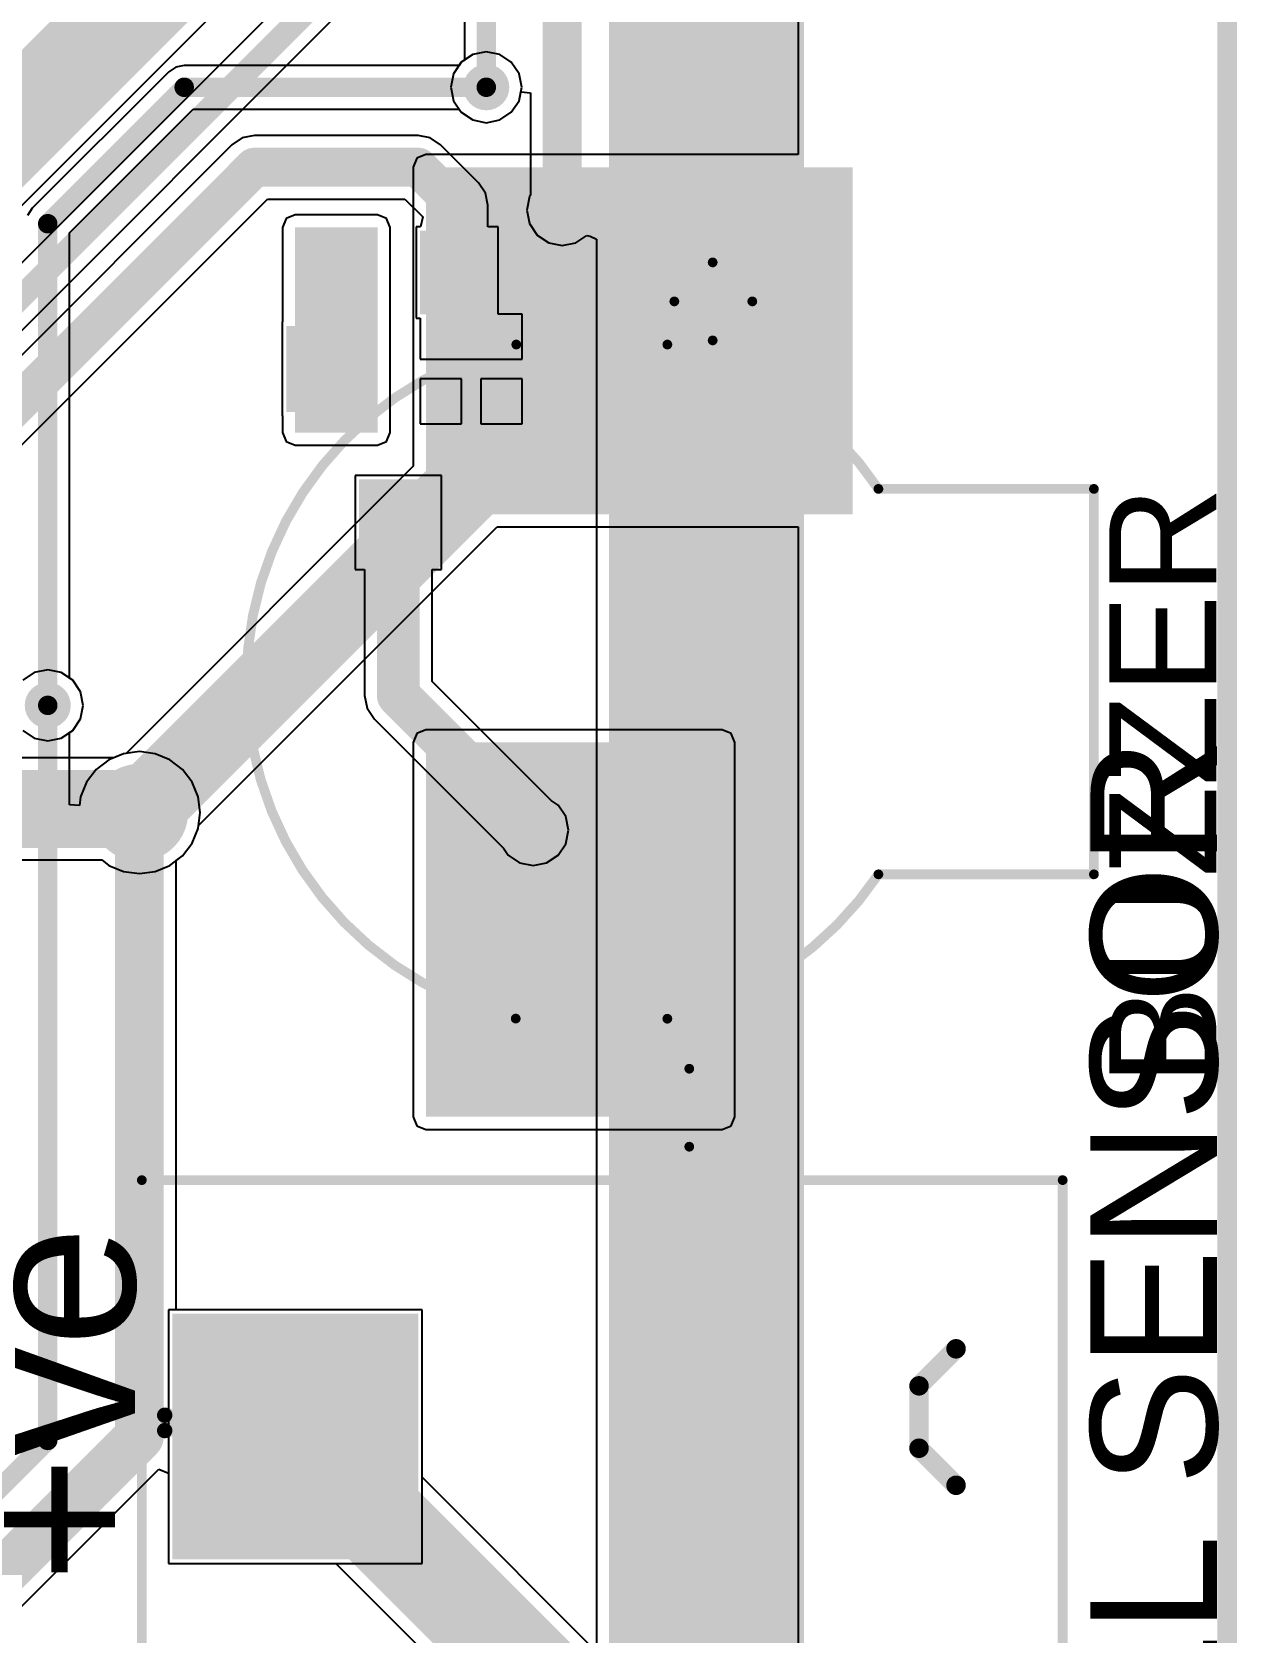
# Model space of a CAD drawing. Header units: millimetres. Extents: x 0 to 214, y 0 to 214.
# Drawn here: x 6.196 to 6.814, y 2.736 to 3.557 of the extents above; entities that cross this region are included whole.
import ezdxf

# ---------------------------------------------------------------- set-up
doc = ezdxf.new("R2010")
doc.units = ezdxf.units.MM
doc.header["$MEASUREMENT"] = 0
for name, color, linetype in [('BottomLayer', 5, 'Continuous'), ('BottomPaste', 16, 'Continuous'), ('BottomSolder', 6, 'Continuous'), ('Mechanical2', 216, 'Continuous'), ('MultiLayer', 9, 'Continuous'), ('PadHoleLayer', 156, 'Continuous'), ('TopLayer', 1, 'Continuous'), ('TopOverlay', 2, 'Continuous'), ('TopPaste', 8, 'Continuous'), ('TopSolder', 216, 'Continuous'), ('ViaHoleLayer', 16, 'Continuous')]:
    doc.layers.add(name, color=color, linetype=linetype)
doc.styles.add('Arial', font='', dxfattribs={"height": 0.2})
doc.styles.get('Arial').set_extended_font_data('Arial')

# ---------------------------------------------------------------- blocks, each defined once
blk = doc.blocks.new('TBP01R1_508_02BE_178')
at = {"layer": 'BottomLayer'}
blk.add_hatch(color=5, dxfattribs=at).paths.add_polyline_path([(-0.15906, 0.05906), (-0.04094, 0.05906), (-0.04094, -0.05906), (-0.15906, -0.05906)])
h = blk.add_hatch(color=5, dxfattribs=at)
edge = h.paths.add_edge_path()
edge.add_arc((0.1, 0), 0.05906, 0, 360)
at = {"layer": 'BottomSolder'}
blk.add_hatch(color=6, dxfattribs=at).paths.add_polyline_path([(-0.16306, 0.06306), (-0.03694, 0.06306), (-0.03694, -0.06306), (-0.16306, -0.06306)])
h = blk.add_hatch(color=6, dxfattribs=at)
edge = h.paths.add_edge_path()
edge.add_arc((0.1, 0), 0.06306, 0, 360)
at = {"layer": 'MultiLayer'}
blk.add_hatch(color=9, dxfattribs=at).paths.add_polyline_path([(-0.15906, 0.05906), (-0.04094, 0.05906), (-0.04094, -0.05906), (-0.15906, -0.05906)])
h = blk.add_hatch(color=9, dxfattribs=at)
edge = h.paths.add_edge_path()
edge.add_arc((0.1, 0), 0.05906, 0, 360)
at = {"layer": 'PadHoleLayer'}
h = blk.add_hatch(color=156, dxfattribs=at)
edge = h.paths.add_edge_path()
edge.add_arc((-0.1, 0), 0.03346, 0, 360)
h = blk.add_hatch(color=156, dxfattribs=at)
edge = h.paths.add_edge_path()
edge.add_arc((0.1, 0), 0.03346, 0, 360)
at = {"layer": 'TopLayer'}
blk.add_hatch(color=1, dxfattribs=at).paths.add_polyline_path([(-0.15906, 0.05906), (-0.04094, 0.05906), (-0.04094, -0.05906), (-0.15906, -0.05906)])
h = blk.add_hatch(color=1, dxfattribs=at)
edge = h.paths.add_edge_path()
edge.add_arc((0.1, 0), 0.05906, 0, 360)
at = {"layer": 'TopSolder'}
blk.add_hatch(color=216, dxfattribs=at).paths.add_polyline_path([(-0.16306, 0.06306), (-0.03694, 0.06306), (-0.03694, -0.06306), (-0.16306, -0.06306)])
h = blk.add_hatch(color=216, dxfattribs=at)
edge = h.paths.add_edge_path()
edge.add_arc((0.1, 0), 0.06306, 0, 360)
at = {"layer": 'TopOverlay'}
for points, const_width in [([(0.2315, 0.3937), (-0.2315, 0.3937)], 0.005), ([(-0.2315, -0.07874), (-0.2315, 0.3937)], 0.005), ([(0.2315, -0.07874), (0.2315, 0.3937)], 0.005), ([(-0.126, 0.32), (-0.145, 0.339)], 0.01), ([(-0.094, 0.32), (-0.075, 0.339)], 0.01), ([(0.074, 0.32), (0.055, 0.339)], 0.01), ([(0.074, 0.32), (0.055, 0.339)], 0.01), ([(0.106, 0.32), (0.125, 0.339)], 0.01), ([(0.106, 0.32), (0.125, 0.339)], 0.01), ([(-0.094, 0.32), (-0.126, 0.32)], 0.01), ([(0.106, 0.32), (0.074, 0.32)], 0.01), ([(0.106, 0.32), (0.074, 0.32)], 0.01), ([(0.2315, -0.07874), (-0.2315, -0.07874)], 0.005)]:
    blk.add_lwpolyline(points, dxfattribs=dict(at, const_width=const_width))
for points, const_width in [([(-0.23275, 0.3937, 1), (-0.23025, 0.3937, 1)], 0.0025), ([(-0.23275, 0.3937, 1), (-0.23025, 0.3937, 1)], 0.0025), ([(0.23025, 0.3937, 1), (0.23275, 0.3937, 1)], 0.0025), ([(0.23025, 0.3937, 1), (0.23275, 0.3937, 1)], 0.0025), ([(-0.1475, 0.339, 1), (-0.1425, 0.339, 1)], 0.005), ([(-0.0775, 0.339, 1), (-0.0725, 0.339, 1)], 0.005), ([(0.0525, 0.339, 1), (0.0575, 0.339, 1)], 0.005), ([(0.0525, 0.339, 1), (0.0575, 0.339, 1)], 0.005), ([(0.1225, 0.339, 1), (0.1275, 0.339, 1)], 0.005), ([(0.1225, 0.339, 1), (0.1275, 0.339, 1)], 0.005), ([(-0.1285, 0.32, 1), (-0.1235, 0.32, 1)], 0.005), ([(-0.1285, 0.32, 1), (-0.1235, 0.32, 1)], 0.005), ([(-0.0965, 0.32, 1), (-0.0915, 0.32, 1)], 0.005), ([(-0.0965, 0.32, 1), (-0.0915, 0.32, 1)], 0.005), ([(0.0715, 0.32, 1), (0.0765, 0.32, 1)], 0.005), ([(0.0715, 0.32, 1), (0.0765, 0.32, 1)], 0.005), ([(0.0715, 0.32, 1), (0.0765, 0.32, 1)], 0.005), ([(0.0715, 0.32, 1), (0.0765, 0.32, 1)], 0.005), ([(0.1035, 0.32, 1), (0.1085, 0.32, 1)], 0.005), ([(0.1035, 0.32, 1), (0.1085, 0.32, 1)], 0.005), ([(0.1035, 0.32, 1), (0.1085, 0.32, 1)], 0.005), ([(0.1035, 0.32, 1), (0.1085, 0.32, 1)], 0.005), ([(-0.10306, -0.067, 1), (-0.11094, -0.067, 1)], 0.00787), ([(-0.11291, -0.067, 1), (-0.10897, -0.067, 1)], 0.00394), ([(-0.10503, -0.067, 1), (-0.10109, -0.067, 1)], 0.00394), ([(-0.23275, -0.07874, 1), (-0.23025, -0.07874, 1)], 0.0025), ([(-0.23275, -0.07874, 1), (-0.23025, -0.07874, 1)], 0.0025), ([(0.23025, -0.07874, 1), (0.23275, -0.07874, 1)], 0.0025), ([(0.23025, -0.07874, 1), (0.23275, -0.07874, 1)], 0.0025)]:
    blk.add_lwpolyline(points, format="xyb", close=True, dxfattribs=dict(at, const_width=const_width))
blk = doc.blocks.new('YS_SBZ9032C03R16_259')
at = {"layer": 'TopLayer'}
for points in [[(-0.21654, 0.03543), (-0.09843, 0.03543), (-0.09843, -0.03543), (-0.21654, -0.03543)], [(0.09843, 0.03543), (0.21654, 0.03543), (0.21654, -0.03543), (0.09843, -0.03543)]]:
    blk.add_hatch(color=1, dxfattribs=at).paths.add_polyline_path(points)
at = {"layer": 'TopPaste'}
for points in [[(-0.21654, 0.03543), (-0.09843, 0.03543), (-0.09843, -0.03543), (-0.21654, -0.03543)], [(0.09843, 0.03543), (0.21654, 0.03543), (0.21654, -0.03543), (0.09843, -0.03543)]]:
    blk.add_hatch(color=8, dxfattribs=at).paths.add_polyline_path(points)
at = {"layer": 'TopSolder'}
for points in [[(-0.22054, 0.03943), (-0.09443, 0.03943), (-0.09443, -0.03943), (-0.22054, -0.03943)], [(0.09443, 0.03943), (0.22054, 0.03943), (0.22054, -0.03943), (0.09443, -0.03943)]]:
    blk.add_hatch(color=216, dxfattribs=at).paths.add_polyline_path(points)
at = {"layer": 'TopOverlay', "const_width": 0.005}
for points in [[(0.09884, 0.25759), (-0.09884, 0.25759)], [(-0.09884, 0.14703), (-0.09884, 0.25759)], [(0.09884, 0.14703), (0.09884, 0.25759)], [(-0.195, 0.04233), (-0.195, 0.08233)], [(-0.175, 0.062), (-0.215, 0.062)], [(0.23852, 0.05), (0.19852, 0.05)]]:
    blk.add_lwpolyline(points, dxfattribs=at)
at = {"layer": 'TopOverlay', "const_width": 0.0025}
for points in [[(-0.10008, 0.25759, 1), (-0.09759, 0.25759, 1)], [(-0.10008, 0.25759, 1), (-0.09759, 0.25759, 1)], [(0.09759, 0.25759, 1), (0.10008, 0.25759, 1)], [(0.09759, 0.25759, 1), (0.10008, 0.25759, 1)], [(-0.10008, 0.14703, 1), (-0.09759, 0.14703, 1)], [(-0.10008, 0.14703, 1), (-0.09759, 0.14703, 1)], [(0.09759, 0.14703, 1), (0.10008, 0.14703, 1)], [(0.09759, 0.14703, 1), (0.10008, 0.14703, 1)], [(-0.19625, 0.08233, 1), (-0.19375, 0.08233, 1)], [(-0.21625, 0.062, 1), (-0.21375, 0.062, 1)], [(-0.17625, 0.062, 1), (-0.17375, 0.062, 1)], [(0.19727, 0.05, 1), (0.19977, 0.05, 1)], [(0.23727, 0.05, 1), (0.23977, 0.05, 1)], [(-0.19625, 0.04233, 1), (-0.19375, 0.04233, 1)], [(-0.17413, 0.03875, 1), (-0.17163, 0.03875, 1)], [(0.17163, 0.03875, 1), (0.17413, 0.03875, 1)], [(-0.17413, -0.03875, 1), (-0.17163, -0.03875, 1)], [(0.17156, -0.03905, 1), (0.17406, -0.03905, 1)]]:
    blk.add_lwpolyline(points, format="xyb", close=True, dxfattribs=at)
at = {"layer": 'TopOverlay', "const_width": 0.005}
for points in [[(-0.17288, 0.03875, -0.191928), (-0.09884, 0.14703)], [(0.09884, 0.14703, -0.191928), (0.17288, 0.03875)], [(0.17281, -0.03905, -0.799951), (-0.17288, -0.03875)]]:
    blk.add_lwpolyline(points, format="xyb", dxfattribs=at)
blk = doc.blocks.new('RES_0603_B_278')
at = {"layer": 'BottomLayer'}
for points in [[(-0.045, -0.0175), (-0.045, 0.0175), (-0.015, 0.0175), (-0.015, -0.0175)], [(0.015, -0.0175), (0.015, 0.0175), (0.045, 0.0175), (0.045, -0.0175)]]:
    blk.add_hatch(color=5, dxfattribs=at).paths.add_polyline_path(points)
at = {"layer": 'BottomPaste'}
for points in [[(-0.045, -0.0175), (-0.045, 0.0175), (-0.015, 0.0175), (-0.015, -0.0175)], [(0.015, -0.0175), (0.015, 0.0175), (0.045, 0.0175), (0.045, -0.0175)]]:
    blk.add_hatch(color=16, dxfattribs=at).paths.add_polyline_path(points)
at = {"layer": 'BottomSolder'}
for points in [[(-0.049, -0.0215), (-0.049, 0.0215), (-0.011, 0.0215), (-0.011, -0.0215)], [(0.011, -0.0215), (0.011, 0.0215), (0.049, 0.0215), (0.049, -0.0215)]]:
    blk.add_hatch(color=6, dxfattribs=at).paths.add_polyline_path(points)
blk = doc.blocks.new('SOT_23_B_313')
at = {"layer": 'BottomLayer'}
for points in [[(-0.05354, 0.05748), (-0.02126, 0.05748), (-0.02126, 0.02126), (-0.05354, 0.02126)], [(0.02126, 0.05748), (0.05354, 0.05748), (0.05354, 0.02126), (0.02126, 0.02126)], [(-0.01614, -0.02126), (0.01614, -0.02126), (0.01614, -0.05748), (-0.01614, -0.05748)]]:
    blk.add_hatch(color=5, dxfattribs=at).paths.add_polyline_path(points)
at = {"layer": 'BottomPaste'}
for points in [[(-0.05354, 0.05748), (-0.02126, 0.05748), (-0.02126, 0.02126), (-0.05354, 0.02126)], [(0.02126, 0.05748), (0.05354, 0.05748), (0.05354, 0.02126), (0.02126, 0.02126)], [(-0.01614, -0.02126), (0.01614, -0.02126), (0.01614, -0.05748), (-0.01614, -0.05748)]]:
    blk.add_hatch(color=16, dxfattribs=at).paths.add_polyline_path(points)
at = {"layer": 'BottomSolder'}
for points in [[(-0.05754, 0.06148), (-0.01726, 0.06148), (-0.01726, 0.01726), (-0.05754, 0.01726)], [(0.01726, 0.06148), (0.05754, 0.06148), (0.05754, 0.01726), (0.01726, 0.01726)], [(-0.02014, -0.01726), (0.02014, -0.01726), (0.02014, -0.06148), (-0.02014, -0.06148)]]:
    blk.add_hatch(color=6, dxfattribs=at).paths.add_polyline_path(points)

msp = doc.modelspace()

# ---------------------------------------------------------------- hatches: boundary and pattern name
at = {"layer": 'BottomLayer'}
h = msp.add_hatch(color=5, dxfattribs=at)
edge = h.paths.add_edge_path()
edge.add_arc((6.429, 3.529), 0.01181, 0, 360)
h = msp.add_hatch(color=5, dxfattribs=at)
edge = h.paths.add_edge_path()
edge.add_arc((6.468, 3.466), 0.01181, 0, 360)
msp.add_hatch(color=5, dxfattribs=at).paths.add_polyline_path([(6.33086, 3.35186), (6.37318, 3.35186), (6.37318, 3.45716), (6.33086, 3.45716)])
h = msp.add_hatch(color=5, dxfattribs=at)
edge = h.paths.add_edge_path()
edge.add_arc((6.204, 3.212), 0.01181, 0, 360)
h = msp.add_hatch(color=5, dxfattribs=at)
edge = h.paths.add_edge_path()
edge.add_arc((6.251, 3.157), 0.025, 0, 360)
h = msp.add_hatch(color=5, dxfattribs=at)
edge = h.paths.add_edge_path()
edge.add_arc((6.453, 3.148), 0.01181, 0, 360)
at = {"layer": 'BottomSolder'}
h = msp.add_hatch(color=6, dxfattribs=at)
edge = h.paths.add_edge_path()
edge.add_arc((6.429, 3.529), 0.00591, 0, 360)
h = msp.add_hatch(color=6, dxfattribs=at)
edge = h.paths.add_edge_path()
edge.add_arc((6.468, 3.466), 0.00591, 0, 360)
h = msp.add_hatch(color=6, dxfattribs=at)
edge = h.paths.add_edge_path()
edge.add_arc((6.204, 3.212), 0.00591, 0, 360)
h = msp.add_hatch(color=6, dxfattribs=at)
edge = h.paths.add_edge_path()
edge.add_arc((6.251, 3.157), 0.014, 0, 360)
h = msp.add_hatch(color=6, dxfattribs=at)
edge = h.paths.add_edge_path()
edge.add_arc((6.453, 3.148), 0.00591, 0, 360)
at = {"layer": 'TopLayer'}
h = msp.add_hatch(color=1, dxfattribs=at)
edge = h.paths.add_edge_path()
edge.add_arc((6.429, 3.529), 0.01181, 0, 360)
for points in [[(6.398, 3.31), (6.617, 3.31), (6.617, 3.488), (6.398, 3.488)], [(6.398, 3.001), (6.55, 3.001), (6.55, 3.193), (6.398, 3.193)]]:
    msp.add_hatch(color=1, dxfattribs=at).paths.add_polyline_path(points)
h = msp.add_hatch(color=1, dxfattribs=at)
edge = h.paths.add_edge_path()
edge.add_arc((6.468, 3.466), 0.01181, 0, 360)
h = msp.add_hatch(color=1, dxfattribs=at)
edge = h.paths.add_edge_path()
edge.add_arc((6.204, 3.212), 0.01181, 0, 360)
h = msp.add_hatch(color=1, dxfattribs=at)
edge = h.paths.add_edge_path()
edge.add_arc((6.251, 3.157), 0.025, 0, 360)
h = msp.add_hatch(color=1, dxfattribs=at)
edge = h.paths.add_edge_path()
edge.add_arc((6.453, 3.148), 0.01181, 0, 360)
at = {"layer": 'TopSolder'}
h = msp.add_hatch(color=216, dxfattribs=at)
edge = h.paths.add_edge_path()
edge.add_arc((6.429, 3.529), 0.00591, 0, 360)
h = msp.add_hatch(color=216, dxfattribs=at)
edge = h.paths.add_edge_path()
edge.add_arc((6.468, 3.466), 0.00591, 0, 360)
h = msp.add_hatch(color=216, dxfattribs=at)
edge = h.paths.add_edge_path()
edge.add_arc((6.204, 3.212), 0.00591, 0, 360)
h = msp.add_hatch(color=216, dxfattribs=at)
edge = h.paths.add_edge_path()
edge.add_arc((6.251, 3.157), 0.014, 0, 360)
h = msp.add_hatch(color=216, dxfattribs=at)
edge = h.paths.add_edge_path()
edge.add_arc((6.453, 3.148), 0.00591, 0, 360)
at = {"layer": 'ViaHoleLayer'}
h = msp.add_hatch(color=16, dxfattribs=at)
edge = h.paths.add_edge_path()
edge.add_arc((6.429, 3.529), 0.00591, 0, 360)
h = msp.add_hatch(color=16, dxfattribs=at)
edge = h.paths.add_edge_path()
edge.add_arc((6.468, 3.466), 0.00591, 0, 360)
h = msp.add_hatch(color=16, dxfattribs=at)
edge = h.paths.add_edge_path()
edge.add_arc((6.204, 3.212), 0.00591, 0, 360)
h = msp.add_hatch(color=16, dxfattribs=at)
edge = h.paths.add_edge_path()
edge.add_arc((6.251, 3.157), 0.014, 0, 360)
h = msp.add_hatch(color=16, dxfattribs=at)
edge = h.paths.add_edge_path()
edge.add_arc((6.453, 3.148), 0.00591, 0, 360)

# ---------------------------------------------------------------- linework, layer by layer
at = {"layer": 'BottomLayer'}
for p, q in [((6.41778, 3.86907), (6.41778, 3.54293)), ((6.33776, 3.58607), (6.04735, 3.29565)), ((6.16111, 3.43889), (6.30482, 3.5826)), ((6.06824, 3.28193), (6.35865, 3.57235)), ((6.41616, 3.54184), (6.41222, 3.53595)), ((6.41778, 3.54293), (6.41616, 3.54184)), ((6.41222, 3.53595), (6.41084, 3.529)), ((6.41084, 3.529), (6.41222, 3.52205)), ((6.44578, 3.52205), (6.44669, 3.52662)), ((6.44669, 3.52662), (6.45169, 3.52613)), ((6.45169, 3.52613), (6.45169, 3.47364)), ((6.41222, 3.52205), (6.41616, 3.51616)), ((6.41616, 3.51616), (6.42205, 3.51222)), ((6.43595, 3.51222), (6.44184, 3.51616)), ((6.44184, 3.51616), (6.44578, 3.52205)), ((6.42205, 3.51222), (6.429, 3.51084)), ((6.429, 3.51084), (6.43595, 3.51222)), ((6.29846, 3.49954), (6.07846, 3.27954)), ((6.30376, 3.50307), (6.29846, 3.49954)), ((6.31, 3.50431), (6.30376, 3.50307)), ((6.394, 3.50431), (6.31, 3.50431)), ((6.40024, 3.50307), (6.394, 3.50431)), ((6.40554, 3.49954), (6.40024, 3.50307)), ((6.42507, 3.48), (6.40554, 3.49954)), ((6.42861, 3.47471), (6.42507, 3.48)), ((6.42985, 3.46846), (6.42861, 3.47471)), ((6.45169, 3.47364), (6.45122, 3.47295)), ((6.10631, 3.26124), (6.31676, 3.47169)), ((6.31676, 3.47169), (6.38724, 3.47169)), ((6.38724, 3.47169), (6.39643, 3.4625)), ((6.42985, 3.4575), (6.42985, 3.46846)), ((6.45122, 3.47295), (6.44984, 3.466)), ((6.44984, 3.466), (6.45122, 3.45905)), ((6.32627, 3.46175), (6.32436, 3.45716)), ((6.32436, 3.45716), (6.32436, 3.40864)), ((6.33086, 3.46365), (6.32627, 3.46175)), ((6.37318, 3.46365), (6.33086, 3.46365)), ((6.37777, 3.46175), (6.37318, 3.46365)), ((6.37967, 3.45716), (6.37777, 3.46175)), ((6.37967, 3.35186), (6.37967, 3.45716)), ((6.39531, 3.4575), (6.393, 3.4575)), ((6.393, 3.4575), (6.393, 3.4105)), ((6.39643, 3.4625), (6.39531, 3.4575)), ((6.435, 3.4575), (6.42985, 3.4575)), ((6.435, 3.41264), (6.435, 3.4575)), ((6.45122, 3.45905), (6.45516, 3.45316)), ((6.45516, 3.45316), (6.46105, 3.44922)), ((6.46105, 3.44922), (6.468, 3.44784)), ((6.468, 3.44784), (6.47495, 3.44922)), ((6.47495, 3.44922), (6.48052, 3.45294)), ((6.48052, 3.45294), (6.48222, 3.45257)), ((6.48222, 3.45257), (6.48552, 3.45116)), ((6.48552, 3.45116), (6.48552, 2.19173)), ((6.32436, 3.40864), (6.32433, 3.40864)), ((6.32433, 3.40864), (6.32433, 3.36042)), ((6.393, 3.4105), (6.39513, 3.4105)), ((6.39513, 3.4105), (6.39513, 3.38953)), ((6.44741, 3.41264), (6.435, 3.41264)), ((6.44741, 3.38953), (6.44741, 3.41264)), ((6.39513, 3.38953), (6.44741, 3.38953)), ((6.41627, 3.37953), (6.39513, 3.37953)), ((6.39513, 3.37953), (6.39513, 3.35642)), ((6.41627, 3.35642), (6.41627, 3.37953)), ((6.44741, 3.37953), (6.42627, 3.37953)), ((6.42627, 3.37953), (6.42627, 3.35642)), ((6.44741, 3.35642), (6.44741, 3.37953)), ((6.32433, 3.36042), (6.32436, 3.36042)), ((6.32436, 3.36042), (6.32436, 3.35186)), ((6.32436, 3.35186), (6.32627, 3.34727)), ((6.37777, 3.34727), (6.37967, 3.35186)), ((6.39513, 3.35642), (6.41627, 3.35642)), ((6.42627, 3.35642), (6.44741, 3.35642)), ((6.32627, 3.34727), (6.33086, 3.34536)), ((6.33086, 3.34536), (6.37318, 3.34536)), ((6.37318, 3.34536), (6.37777, 3.34727)), ((6.40601, 3.3299), (6.36173, 3.3299)), ((6.36173, 3.3299), (6.36173, 3.28168)), ((6.40601, 3.28168), (6.40601, 3.3299)), ((6.36173, 3.28168), (6.36654, 3.28168)), ((6.36654, 3.28168), (6.36654, 3.21713)), ((6.4012, 3.22431), (6.4012, 3.28168)), ((6.4012, 3.28168), (6.40601, 3.28168)), ((6.19705, 3.22878), (6.19116, 3.22484)), ((6.204, 3.23016), (6.19705, 3.22878)), ((6.21095, 3.22878), (6.204, 3.23016)), ((6.21684, 3.22484), (6.21095, 3.22878)), ((6.22078, 3.21895), (6.21684, 3.22484)), ((6.22216, 3.212), (6.22078, 3.21895)), ((6.46232, 3.1632), (6.4012, 3.22431)), ((6.22078, 3.20505), (6.22216, 3.212)), ((6.36654, 3.21713), (6.36785, 3.2105)), ((6.36785, 3.2105), (6.37161, 3.20488)), ((6.21684, 3.19916), (6.22078, 3.20505)), ((6.37161, 3.20488), (6.4378, 3.13868)), ((6.21522, 3.19807), (6.21684, 3.19916)), ((6.21522, 3.161), (6.21522, 3.19807)), ((6.24291, 3.1872), (6.23537, 3.18408)), ((6.251, 3.18827), (6.24291, 3.1872)), ((6.25909, 3.1872), (6.251, 3.18827)), ((6.26663, 3.18408), (6.25909, 3.1872)), ((6.22889, 3.17911), (6.22392, 3.17263)), ((6.23537, 3.18408), (6.22889, 3.17911)), ((6.27311, 3.17911), (6.26663, 3.18408)), ((6.27808, 3.17263), (6.27311, 3.17911)), ((6.22392, 3.17263), (6.2208, 3.16509)), ((6.2812, 3.16509), (6.27808, 3.17263)), ((6.2208, 3.16509), (6.22022, 3.16067)), ((6.28227, 3.157), (6.2812, 3.16509)), ((6.46584, 3.16084), (6.46232, 3.1632)), ((6.22022, 3.16067), (6.21522, 3.161)), ((6.2812, 3.14891), (6.28227, 3.157)), ((6.46978, 3.15495), (6.46584, 3.16084)), ((6.47116, 3.148), (6.46978, 3.15495)), ((6.27808, 3.14137), (6.2812, 3.14891)), ((6.46978, 3.14105), (6.47116, 3.148)), ((6.27311, 3.13489), (6.27808, 3.14137)), ((6.4378, 3.13868), (6.44016, 3.13516)), ((6.46584, 3.13516), (6.46978, 3.14105)), ((6.26986, 3.1324), (6.27311, 3.13489)), ((6.26986, 2.90205), (6.26986, 3.1324)), ((6.44016, 3.13516), (6.44605, 3.13122)), ((6.44605, 3.13122), (6.453, 3.12984)), ((6.453, 3.12984), (6.45995, 3.13122)), ((6.45995, 3.13122), (6.46584, 3.13516)), ((6.39606, 2.90205), (6.26986, 2.90205)), ((6.39606, 2.77194), (6.39606, 2.90205)), ((6.14986, 2.70919), (6.26094, 2.82027)), ((6.26094, 2.82027), (6.26594, 2.8182)), ((6.26594, 2.8182), (6.26594, 2.77194)), ((6.26594, 2.77194), (6.39606, 2.77194))]:
    msp.add_line(p, q, dxfattribs=at)
for points, const_width in [([(6.468, 3.466), (6.468, 3.939)], 0.02), ([(6.429, 3.529), (6.429, 3.883)], 0.01), ([(6.542, 3.629), (6.542, 2.16833)], 0.1), ([(6.139, 3.461), (6.294, 3.616)], 0.05), ([(6.056, 3.287), (6.35, 3.581)], 0.012), ([(6.09, 3.268), (6.31, 3.488)], 0.02), ([(6.31, 3.488), (6.394, 3.488)], 0.02), ([(6.394, 3.488), (6.41354, 3.46846)], 0.02), ([(6.41354, 3.43446), (6.41354, 3.46846)], 0.02), ([(6.41354, 3.43446), (6.414, 3.434)], 0.02), ([(6.38387, 3.21713), (6.38387, 3.30579)], 0.022), ([(6.38387, 3.21713), (6.453, 3.148)], 0.022), ([(6.204, 2.835), (6.204, 3.212)], 0.01), ([(6.251, 2.837), (6.251, 3.157)], 0.025), ([(6.131, 2.717), (6.251, 2.837)], 0.025), ([(5.867, 2.498), (6.204, 2.835)], 0.01)]:
    msp.add_lwpolyline(points, dxfattribs=dict(at, const_width=const_width))
for points, const_width in [([(6.4265, 3.529, 1), (6.4315, 3.529, 1)], 0.005), ([(6.305, 3.488, 1), (6.315, 3.488, 1)], 0.01), ([(6.305, 3.488, 1), (6.315, 3.488, 1)], 0.01), ([(6.389, 3.488, 1), (6.399, 3.488, 1)], 0.01), ([(6.389, 3.488, 1), (6.399, 3.488, 1)], 0.01), ([(6.40854, 3.46846, 1), (6.41854, 3.46846, 1)], 0.01), ([(6.40854, 3.46846, 1), (6.41854, 3.46846, 1)], 0.01), ([(6.463, 3.466, 1), (6.473, 3.466, 1)], 0.01), ([(6.40854, 3.43446, 1), (6.41854, 3.43446, 1)], 0.01), ([(6.40854, 3.43446, 1), (6.41854, 3.43446, 1)], 0.01), ([(6.409, 3.434, 1), (6.419, 3.434, 1)], 0.01), ([(6.37837, 3.30579, 1), (6.38937, 3.30579, 1)], 0.011), ([(6.37837, 3.21713, 1), (6.38937, 3.21713, 1)], 0.011), ([(6.37837, 3.21713, 1), (6.38937, 3.21713, 1)], 0.011), ([(6.2015, 3.212, 1), (6.2065, 3.212, 1)], 0.005), ([(6.24475, 3.157, 1), (6.25725, 3.157, 1)], 0.0125), ([(6.4475, 3.148, 1), (6.4585, 3.148, 1)], 0.011), ([(6.24475, 2.837, 1), (6.25725, 2.837, 1)], 0.0125), ([(6.24475, 2.837, 1), (6.25725, 2.837, 1)], 0.0125), ([(6.2015, 2.835, 1), (6.2065, 2.835, 1)], 0.005), ([(6.2015, 2.835, 1), (6.2065, 2.835, 1)], 0.005)]:
    msp.add_lwpolyline(points, format="xyb", close=True, dxfattribs=dict(at, const_width=const_width))
at = {"layer": 'Mechanical2', "const_width": 0.01}
msp.add_lwpolyline([(6.80914, -0.10583), (6.80914, 4.31606)], dxfattribs=at)
at = {"layer": 'TopLayer'}
for p, q in [((6.589, 3.56751), (6.589, 3.49449)), ((6.429, 3.54716), (6.42205, 3.54578)), ((6.43595, 3.54578), (6.429, 3.54716)), ((6.26971, 3.53936), (6.26607, 3.53693)), ((6.274, 3.54022), (6.26971, 3.53936)), ((6.41507, 3.54022), (6.274, 3.54022)), ((6.41616, 3.54184), (6.41507, 3.54022)), ((6.42205, 3.54578), (6.41616, 3.54184)), ((6.44184, 3.54184), (6.43595, 3.54578)), ((6.44578, 3.53595), (6.44184, 3.54184)), ((6.26607, 3.53693), (6.19607, 3.46693)), ((6.26607, 3.53693), (6.26607, 3.53693)), ((6.44716, 3.529), (6.44578, 3.53595)), ((6.44578, 3.52205), (6.44716, 3.529)), ((6.21522, 3.45435), (6.27865, 3.51778)), ((6.27865, 3.51778), (6.41507, 3.51778)), ((6.41507, 3.51778), (6.41616, 3.51616)), ((6.41616, 3.51616), (6.42205, 3.51222)), ((6.43595, 3.51222), (6.44184, 3.51616)), ((6.44184, 3.51616), (6.44578, 3.52205)), ((6.42205, 3.51222), (6.429, 3.51084)), ((6.429, 3.51084), (6.43595, 3.51222)), ((6.39341, 3.49259), (6.39151, 3.488)), ((6.398, 3.49449), (6.39341, 3.49259)), ((6.589, 3.49449), (6.398, 3.49449)), ((6.39151, 3.488), (6.39151, 3.33459)), ((6.19607, 3.46693), (6.19364, 3.46329)), ((6.21522, 3.22593), (6.21522, 3.45435)), ((6.39151, 3.33459), (6.2443, 3.18739)), ((6.28139, 3.1503), (6.43459, 3.30351)), ((6.43459, 3.30351), (6.589, 3.30351)), ((6.589, 3.30351), (6.589, 0.78542)), ((6.21684, 3.22484), (6.21522, 3.22593)), ((6.22078, 3.21895), (6.21684, 3.22484)), ((6.22216, 3.212), (6.22078, 3.21895)), ((6.22078, 3.20505), (6.22216, 3.212)), ((6.21684, 3.19916), (6.22078, 3.20505)), ((6.19116, 3.19916), (6.19705, 3.19522)), ((6.19705, 3.19522), (6.204, 3.19384)), ((6.204, 3.19384), (6.21095, 3.19522)), ((6.21095, 3.19522), (6.21684, 3.19916)), ((6.39341, 3.19759), (6.39151, 3.193)), ((6.398, 3.19949), (6.39341, 3.19759)), ((6.55, 3.19949), (6.398, 3.19949)), ((6.55459, 3.19759), (6.55, 3.19949)), ((6.55649, 3.193), (6.55459, 3.19759)), ((6.24291, 3.1872), (6.23792, 3.18514)), ((6.2443, 3.18739), (6.24291, 3.1872)), ((6.39151, 3.193), (6.39151, 3.001)), ((6.55649, 3.001), (6.55649, 3.193)), ((6.23792, 3.18514), (6.17069, 3.18514)), ((6.27808, 3.14137), (6.2812, 3.14891)), ((6.2812, 3.14891), (6.28139, 3.1503)), ((6.27311, 3.13489), (6.27808, 3.14137)), ((5.88446, 3.13269), (6.23176, 3.13269)), ((6.23176, 3.13269), (6.23537, 3.12992)), ((6.23537, 3.12992), (6.24291, 3.1268)), ((6.25909, 3.1268), (6.26663, 3.12992)), ((6.26663, 3.12992), (6.27311, 3.13489)), ((6.24291, 3.1268), (6.251, 3.12573)), ((6.251, 3.12573), (6.25909, 3.1268)), ((6.39151, 3.001), (6.39341, 2.99641)), ((6.55459, 2.99641), (6.55649, 3.001)), ((6.39341, 2.99641), (6.398, 2.99451)), ((6.398, 2.99451), (6.55, 2.99451)), ((6.55, 2.99451), (6.55459, 2.99641)), ((6.39606, 2.90205), (6.26594, 2.90205)), ((6.26594, 2.90205), (6.26594, 2.77194)), ((6.39606, 2.81616), (6.39606, 2.90205)), ((6.51511, 2.69711), (6.39606, 2.81616)), ((6.26594, 2.77194), (6.35184, 2.77194)), ((6.35184, 2.77194), (6.46173, 2.66205))]:
    msp.add_line(p, q, dxfattribs=at)
for points, const_width in [([(6.204, 3.459), (6.274, 3.529)], 0.01), ([(6.274, 3.529), (6.429, 3.529)], 0.01), ([(6.204, 3.212), (6.204, 3.459)], 0.01), ([(6.44409, 3.42071), (6.46771, 3.42071)], 0.04), ([(6.46771, 3.42071), (6.48314, 3.40527)], 0.04), ([(6.48314, 3.38165), (6.48314, 3.40527)], 0.04), ([(6.48314, 3.35803), (6.48314, 3.38165)], 0.04), ([(6.46771, 3.3426), (6.48314, 3.35803)], 0.04), ([(6.579, 3.368), (6.594, 3.353)], 0.025), ([(6.25291, 3.15891), (6.4366, 3.3426)], 0.04), ([(6.4366, 3.3426), (6.46771, 3.3426)], 0.04), ([(5.85109, 3.15891), (6.24909, 3.15891)], 0.04), ([(6.24909, 3.15891), (6.251, 3.157)], 0.04), ([(6.453, 3.148), (6.45871, 3.14229)], 0.022), ([(6.45871, 3.09113), (6.45871, 3.14229)], 0.022), ([(6.45871, 3.09113), (6.48314, 3.06669)], 0.022), ([(6.331, 2.837), (6.493, 2.675)], 0.05)]:
    msp.add_lwpolyline(points, dxfattribs=dict(at, const_width=const_width))
for points, const_width in [([(6.2715, 3.529, 1), (6.2765, 3.529, 1)], 0.005), ([(6.2715, 3.529, 1), (6.2765, 3.529, 1)], 0.005), ([(6.4265, 3.529, 1), (6.4315, 3.529, 1)], 0.005), ([(6.2015, 3.459, 1), (6.2065, 3.459, 1)], 0.005), ([(6.2015, 3.459, 1), (6.2065, 3.459, 1)], 0.005), ([(6.43409, 3.42071, 1), (6.45409, 3.42071, 1)], 0.02), ([(6.45771, 3.42071, 1), (6.47771, 3.42071, 1)], 0.02), ([(6.45771, 3.42071, 1), (6.47771, 3.42071, 1)], 0.02), ([(6.47314, 3.40527, 1), (6.49314, 3.40527, 1)], 0.02), ([(6.47314, 3.40527, 1), (6.49314, 3.40527, 1)], 0.02), ([(6.47314, 3.38165, 1), (6.49314, 3.38165, 1)], 0.02), ([(6.47314, 3.38165, 1), (6.49314, 3.38165, 1)], 0.02), ([(6.47314, 3.35803, 1), (6.49314, 3.35803, 1)], 0.02), ([(6.47314, 3.35803, 1), (6.49314, 3.35803, 1)], 0.02), ([(6.57275, 3.368, 1), (6.58525, 3.368, 1)], 0.0125), ([(6.4266, 3.3426, 1), (6.4466, 3.3426, 1)], 0.02), ([(6.4266, 3.3426, 1), (6.4466, 3.3426, 1)], 0.02), ([(6.45771, 3.3426, 1), (6.47771, 3.3426, 1)], 0.02), ([(6.45771, 3.3426, 1), (6.47771, 3.3426, 1)], 0.02), ([(6.58775, 3.353, 1), (6.60025, 3.353, 1)], 0.0125), ([(6.2015, 3.212, 1), (6.2065, 3.212, 1)], 0.005), ([(6.23909, 3.15891, 1), (6.25909, 3.15891, 1)], 0.02), ([(6.23909, 3.15891, 1), (6.25909, 3.15891, 1)], 0.02), ([(6.24291, 3.15891, 1), (6.26291, 3.15891, 1)], 0.02), ([(6.241, 3.157, 1), (6.261, 3.157, 1)], 0.02), ([(6.4475, 3.148, 1), (6.4585, 3.148, 1)], 0.011), ([(6.45321, 3.14229, 1), (6.46421, 3.14229, 1)], 0.011), ([(6.45321, 3.14229, 1), (6.46421, 3.14229, 1)], 0.011), ([(6.45321, 3.09113, 1), (6.46421, 3.09113, 1)], 0.011), ([(6.45321, 3.09113, 1), (6.46421, 3.09113, 1)], 0.011), ([(6.47764, 3.06669, 1), (6.48864, 3.06669, 1)], 0.011), ([(6.3185, 2.837, 1), (6.3435, 2.837, 1)], 0.025)]:
    msp.add_lwpolyline(points, format="xyb", close=True, dxfattribs=dict(at, const_width=const_width))

# ---------------------------------------------------------------- block references
for name, p in [('RES_0603_B_278', (6.384, 3.434)), ('SOT_23_B_313', (6.38387, 3.34516))]:
    msp.add_blockref(name, p)
at = {"rotation": 270}
for name, p in [('YS_SBZ9032C03R16_259', (6.48314, 3.22417)), ('TBP01R1_508_02BE_178', (6.331, 2.737))]:
    msp.add_blockref(name, p, dxfattribs=at)

# ---------------------------------------------------------------- texts
at = {"layer": 'TopOverlay', "style": 'Arial'}
for s, height, p in [('BUZZER', 0.055, (6.80361, 3.017)), ('LEVEL SENSOR', 0.065, (6.80396, 2.504)), ('+ve', 0.08, (6.2487, 2.76183))]:
    msp.add_text(s, height=height, rotation=90, dxfattribs=at).set_placement(p)

doc.saveas('drawing.dxf')
